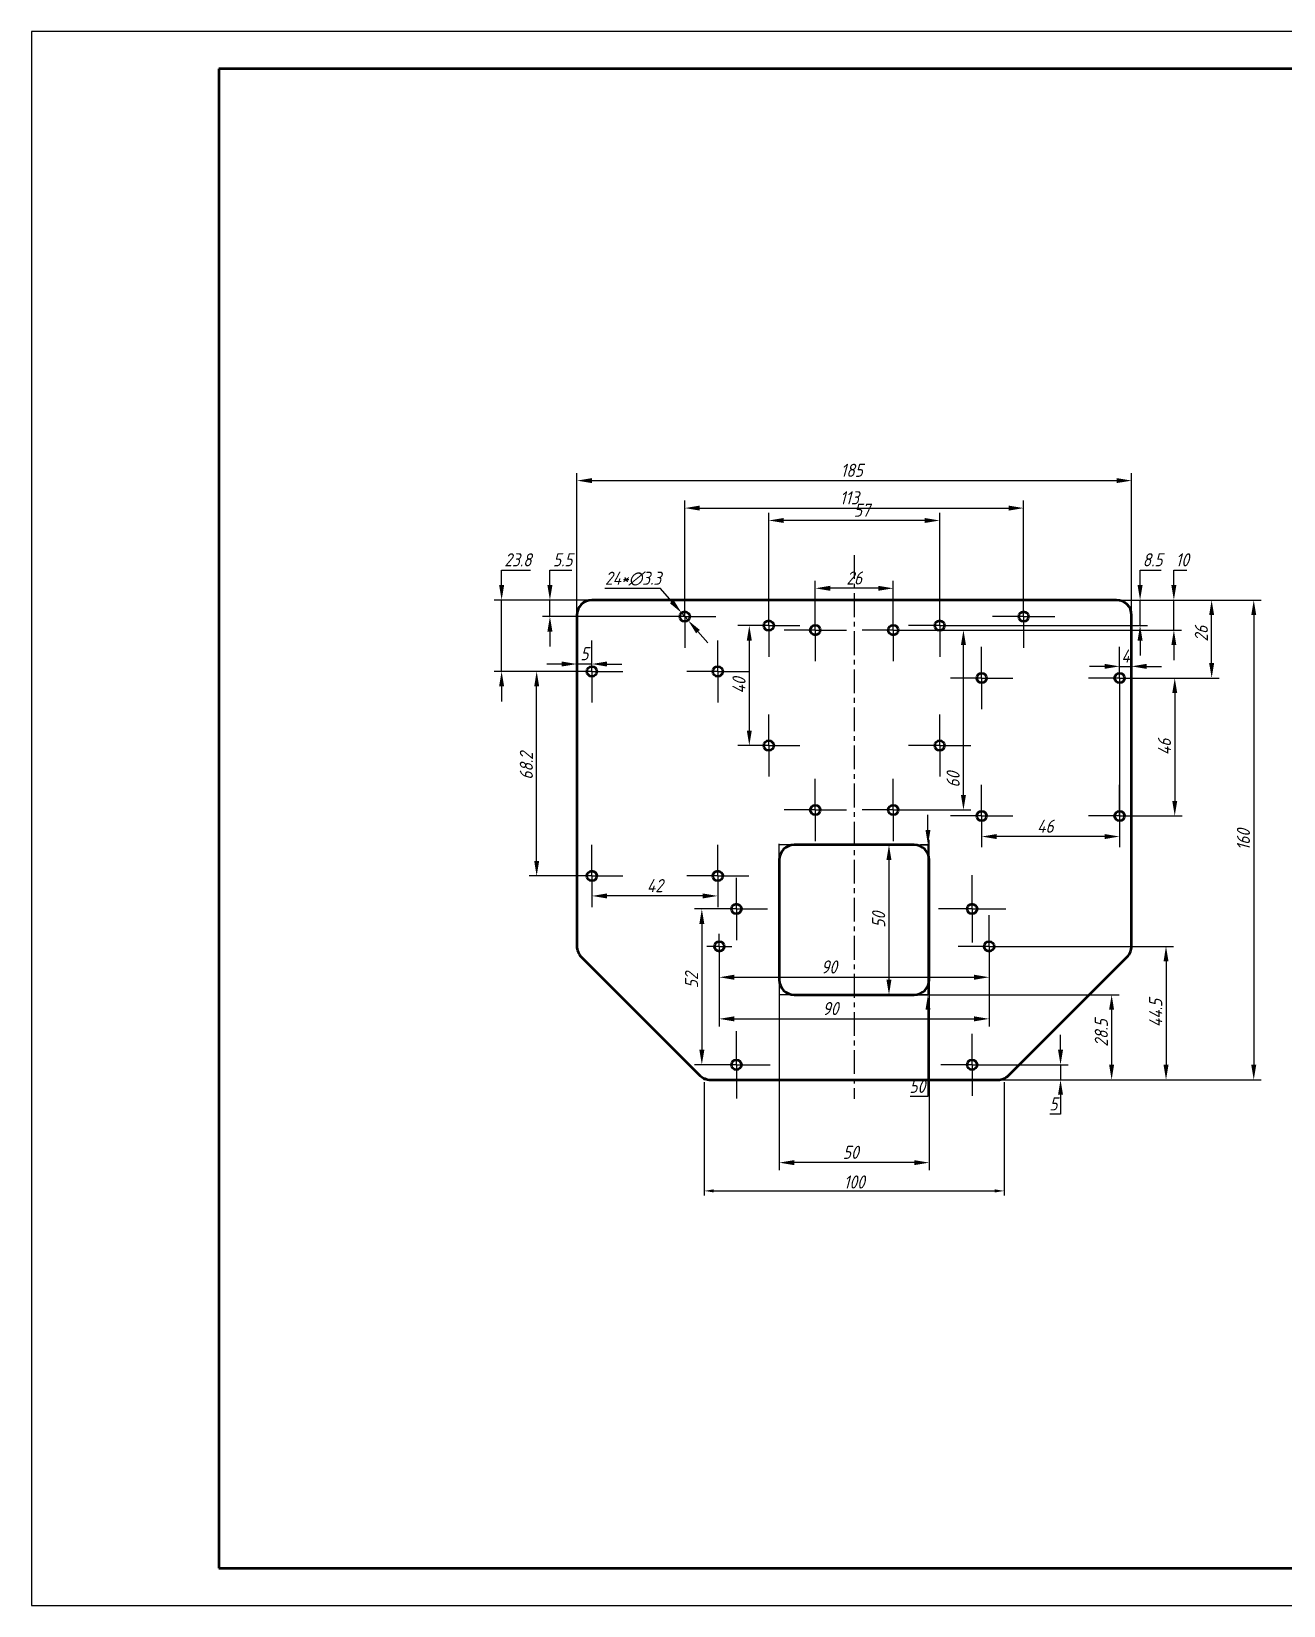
# Model space of a CAD drawing. Header units: millimetres. Extents: x 1 to 595, y 0 to 420.
# Drawn here: x 0.8 to 334.8, y 0.1 to 420.1 of the extents above; entities that cross this region are included whole.
import ezdxf

# ---------------------------------------------------------------- set-up
doc = ezdxf.new("R2010")
doc.units = ezdxf.units.MM
doc.linetypes.add('CENTER', pattern=[10.16, 6.35, -1.27, 1.27, -1.27])
doc.layers.add('图框', color=7, linetype='Continuous')
doc.layers.add('细实线层', color=7, linetype='Continuous')
for name, color, linetype, lineweight in [('尺寸标注', 7, 'Continuous', 25), ('点画线', 1, 'CENTER', 25), ('粗实线', 7, 'Continuous', 50), ('粗实线层', 7, 'Continuous', 50), ('细实线', 3, 'Continuous', 25)]:
    doc.layers.add(name, color=color, linetype=linetype, lineweight=lineweight)
doc.styles.get("Standard").update_dxf_attribs({"font": 'arial.ttf'})
doc.styles.add('国标汉字3.5', font='gbeitc.shx', dxfattribs={"height": 3.5, "bigfont": 'gbcbig.shx'})
doc.dimstyles.new('ISO-25', dxfattribs={"dimtxt": 2.5, "dimasz": 2.5, "dimexe": 1.25, "dimexo": 0.625, "dimtad": 1, "dimlfac": 0.25, "dimtxsty": 'Standard', "dimcen": 2.5, "dimadec": 0, "dimazin": 0, "dimtfac": 1, "dimtmove": 0, "dimatfit": 3, "dimfxl": 1, "dimarcsym": 0})
doc.dimstyles.new('国标尺寸', dxfattribs={"dimscale": 0, "dimtxt": 3.5, "dimasz": 4, "dimexe": 2, "dimexo": 0, "dimgap": 1, "dimtad": 1, "dimtoh": 1, "dimlfac": 1.25, "dimdsep": 46, "dimtxsty": '国标汉字3.5', "dimcen": 3.5, "dimaunit": 1, "dimadec": 0, "dimazin": 1, "dimtfac": 1, "dimtmove": 0, "dimatfit": 1, "dimfxl": 1, "dimarcsym": 2})

# ---------------------------------------------------------------- blocks, each defined once
blk = doc.blocks.new('*D163')
at = {"layer": 'Defpoints', "color": 0, "transparency": 16777216}
for p in [(139.11, 268.42), (150.3, 268.42), (175.1, 264.02)]:
    blk.add_point(p, dxfattribs=at)
at = {"layer": '尺寸标注', "color": 0, "lineweight": -2, "transparency": 16777216}
for p, q in [((139.11, 272.42), (139.11, 276.42)), ((139.11, 276.42), (144.92, 276.42)), ((150.3, 268.42), (137.11, 268.42)), ((139.11, 264.02), (139.11, 268.42)), ((175.1, 264.02), (137.11, 264.02)), ((139.11, 260.02), (139.11, 256.02))]:
    blk.add_line(p, q, dxfattribs=at)
at = {"layer": '尺寸标注', "color": 0, "transparency": 16777216}
for points in [[(138.44, 272.42), (139.77, 272.42), (139.11, 268.42)], [(138.44, 260.02), (139.77, 260.02), (139.11, 264.02)]]:
    blk.add_solid(points, dxfattribs=at)
at = {"layer": '尺寸标注', "color": 0, "lineweight": 25, "transparency": 16777216, "insert": (142.51, 280.92), "char_height": 3.5, "attachment_point": 2, "style": '国标汉字3.5'}
blk.add_mtext('5.5', dxfattribs=at)
blk = doc.blocks.new('*D164')
at = {"layer": 'Defpoints', "color": 0, "transparency": 16777216}
for p in [(126.22, 268.42), (150.3, 268.42), (150.3, 249.38)]:
    blk.add_point(p, dxfattribs=at)
at = {"layer": '尺寸标注', "color": 0, "lineweight": -2, "transparency": 16777216}
for p, q in [((126.22, 272.42), (126.22, 276.42)), ((126.22, 276.42), (133.93, 276.42)), ((150.3, 268.42), (124.22, 268.42)), ((126.22, 249.38), (126.22, 268.42)), ((150.3, 249.38), (124.22, 249.38)), ((126.22, 245.38), (126.22, 241.38))]:
    blk.add_line(p, q, dxfattribs=at)
at = {"layer": '尺寸标注', "color": 0, "transparency": 16777216}
for points in [[(125.55, 272.42), (126.89, 272.42), (126.22, 268.42)], [(125.55, 245.38), (126.89, 245.38), (126.22, 249.38)]]:
    blk.add_solid(points, dxfattribs=at)
at = {"layer": '尺寸标注', "color": 0, "lineweight": 25, "transparency": 16777216, "insert": (130.57, 280.92), "char_height": 3.5, "attachment_point": 2, "style": '国标汉字3.5'}
blk.add_mtext('23.8', dxfattribs=at)
blk = doc.blocks.new('*D165')
at = {"layer": 'Defpoints', "color": 0, "transparency": 16777216}
for p in [(135.57, 249.38), (150.3, 249.38), (150.3, 194.82)]:
    blk.add_point(p, dxfattribs=at)
at = {"layer": '尺寸标注', "color": 0, "lineweight": -2, "transparency": 16777216}
for p, q in [((150.3, 249.38), (133.57, 249.38)), ((135.57, 198.82), (135.57, 245.38)), ((150.3, 194.82), (133.57, 194.82))]:
    blk.add_line(p, q, dxfattribs=at)
at = {"layer": '尺寸标注', "color": 0, "transparency": 16777216}
for points in [[(134.91, 245.38), (136.24, 245.38), (135.57, 249.38)], [(134.91, 198.82), (136.24, 198.82), (135.57, 194.82)]]:
    blk.add_solid(points, dxfattribs=at)
at = {"layer": '尺寸标注', "color": 0, "lineweight": 25, "transparency": 16777216, "insert": (131.07, 224.15), "char_height": 3.5, "attachment_point": 2, "rotation": 90, "style": '国标汉字3.5'}
blk.add_mtext('68.2', dxfattribs=at)
blk = doc.blocks.new('*D166')
at = {"layer": 'Defpoints', "color": 0, "transparency": 16777216}
for p in [(150.3, 194.82), (183.9, 194.82), (150.3, 189.48)]:
    blk.add_point(p, dxfattribs=at)
at = {"layer": '尺寸标注', "color": 0, "lineweight": -2, "transparency": 16777216}
for p, q in [((150.3, 194.82), (150.3, 187.48)), ((183.9, 194.82), (183.9, 187.48)), ((179.9, 189.48), (154.3, 189.48))]:
    blk.add_line(p, q, dxfattribs=at)
at = {"layer": '尺寸标注', "color": 0, "transparency": 16777216}
for points in [[(154.3, 190.14), (154.3, 188.81), (150.3, 189.48)], [(179.9, 190.14), (179.9, 188.81), (183.9, 189.48)]]:
    blk.add_solid(points, dxfattribs=at)
at = {"layer": '尺寸标注', "color": 0, "lineweight": 25, "transparency": 16777216, "insert": (167.1, 193.98), "char_height": 3.5, "attachment_point": 2, "style": '国标汉字3.5'}
blk.add_mtext('42', dxfattribs=at)
blk = doc.blocks.new('*D167')
at = {"layer": 'Defpoints', "color": 0, "transparency": 16777216}
for p in [(290.3, 268.42), (296.57, 268.42), (243.1, 261.62)]:
    blk.add_point(p, dxfattribs=at)
at = {"layer": '尺寸标注', "color": 0, "lineweight": -2, "transparency": 16777216}
for p, q in [((296.57, 272.42), (296.57, 276.42)), ((296.57, 276.42), (302.24, 276.42)), ((290.3, 268.42), (298.57, 268.42)), ((296.57, 261.62), (296.57, 268.42)), ((243.1, 261.62), (298.57, 261.62)), ((296.57, 257.62), (296.57, 253.62))]:
    blk.add_line(p, q, dxfattribs=at)
at = {"layer": '尺寸标注', "color": 0, "transparency": 16777216}
for points in [[(295.9, 272.42), (297.24, 272.42), (296.57, 268.42)], [(295.9, 257.62), (297.24, 257.62), (296.57, 261.62)]]:
    blk.add_solid(points, dxfattribs=at)
at = {"layer": '尺寸标注', "color": 0, "lineweight": 25, "transparency": 16777216, "insert": (299.9, 280.92), "char_height": 3.5, "attachment_point": 2, "style": '国标汉字3.5'}
blk.add_mtext('8.5', dxfattribs=at)
blk = doc.blocks.new('*D168')
at = {"layer": 'Defpoints', "color": 0, "transparency": 16777216}
for p in [(265.5, 292.97), (175.1, 264.02), (265.5, 264.02)]:
    blk.add_point(p, dxfattribs=at)
at = {"layer": '尺寸标注', "color": 0, "lineweight": -2, "transparency": 16777216}
for p, q in [((175.1, 264.02), (175.1, 294.97)), ((265.5, 264.02), (265.5, 294.97)), ((179.1, 292.97), (261.5, 292.97))]:
    blk.add_line(p, q, dxfattribs=at)
at = {"layer": '尺寸标注', "color": 0, "transparency": 16777216}
for points in [[(179.1, 293.64), (179.1, 292.3), (175.1, 292.97)], [(261.5, 293.64), (261.5, 292.3), (265.5, 292.97)]]:
    blk.add_solid(points, dxfattribs=at)
at = {"layer": '尺寸标注', "color": 0, "lineweight": 25, "transparency": 16777216, "insert": (219, 297.47), "char_height": 3.5, "attachment_point": 2, "style": '国标汉字3.5'}
blk.add_mtext('113', dxfattribs=at)
blk = doc.blocks.new('*D169')
at = {"layer": 'Defpoints', "color": 0, "transparency": 16777216}
for p in [(197.5, 289.66), (197.5, 261.62), (243.1, 261.62)]:
    blk.add_point(p, dxfattribs=at)
at = {"layer": '尺寸标注', "color": 0, "lineweight": -2, "transparency": 16777216}
for p, q in [((197.5, 261.62), (197.5, 291.66)), ((243.1, 261.62), (243.1, 291.66)), ((239.1, 289.66), (201.5, 289.66))]:
    blk.add_line(p, q, dxfattribs=at)
at = {"layer": '尺寸标注', "color": 0, "transparency": 16777216}
for points in [[(201.5, 290.33), (201.5, 289), (197.5, 289.66)], [(239.1, 290.33), (239.1, 289), (243.1, 289.66)]]:
    blk.add_solid(points, dxfattribs=at)
at = {"layer": '尺寸标注', "color": 0, "lineweight": 25, "transparency": 16777216, "insert": (222.32, 294.16), "char_height": 3.5, "attachment_point": 2, "style": '国标汉字3.5'}
blk.add_mtext('57', dxfattribs=at)
blk = doc.blocks.new('*D170')
at = {"layer": 'Defpoints', "color": 0, "transparency": 16777216}
for p in [(209.9, 271.57), (209.9, 260.42), (230.7, 260.42)]:
    blk.add_point(p, dxfattribs=at)
at = {"layer": '尺寸标注', "color": 0, "lineweight": -2, "transparency": 16777216}
for p, q in [((209.9, 260.42), (209.9, 273.57)), ((230.7, 260.42), (230.7, 273.57)), ((226.7, 271.57), (213.9, 271.57))]:
    blk.add_line(p, q, dxfattribs=at)
at = {"layer": '尺寸标注', "color": 0, "transparency": 16777216}
for points in [[(213.9, 272.23), (213.9, 270.9), (209.9, 271.57)], [(226.7, 272.23), (226.7, 270.9), (230.7, 271.57)]]:
    blk.add_solid(points, dxfattribs=at)
at = {"layer": '尺寸标注', "color": 0, "lineweight": 25, "transparency": 16777216, "insert": (220.3, 276.07), "char_height": 3.5, "attachment_point": 2, "style": '国标汉字3.5'}
blk.add_mtext('26', dxfattribs=at)
blk = doc.blocks.new('*D171')
at = {"layer": 'Defpoints', "color": 0, "transparency": 16777216}
for p in [(290.3, 268.42), (305.59, 268.42), (230.7, 260.42)]:
    blk.add_point(p, dxfattribs=at)
at = {"layer": '尺寸标注', "color": 0, "lineweight": -2, "transparency": 16777216}
for p, q in [((305.59, 272.42), (305.59, 276.42)), ((305.59, 276.42), (309.07, 276.42)), ((290.3, 268.42), (307.59, 268.42)), ((305.59, 260.42), (305.59, 268.42)), ((230.7, 260.42), (307.59, 260.42)), ((305.59, 256.42), (305.59, 252.42))]:
    blk.add_line(p, q, dxfattribs=at)
at = {"layer": '尺寸标注', "color": 0, "transparency": 16777216}
for points in [[(304.92, 272.42), (306.25, 272.42), (305.59, 268.42)], [(304.92, 256.42), (306.25, 256.42), (305.59, 260.42)]]:
    blk.add_solid(points, dxfattribs=at)
at = {"layer": '尺寸标注', "color": 0, "lineweight": 25, "transparency": 16777216, "insert": (307.83, 280.92), "char_height": 3.5, "attachment_point": 2, "style": '国标汉字3.5'}
blk.add_mtext('10', dxfattribs=at)
blk = doc.blocks.new('*D172')
at = {"layer": 'Defpoints', "color": 0, "transparency": 16777216}
for p in [(197.5, 261.62), (192.31, 229.62), (197.5, 229.62)]:
    blk.add_point(p, dxfattribs=at)
at = {"layer": '尺寸标注', "color": 0, "lineweight": -2, "transparency": 16777216}
for p, q in [((197.5, 261.62), (190.31, 261.62)), ((192.31, 257.62), (192.31, 233.62)), ((197.5, 229.62), (190.31, 229.62))]:
    blk.add_line(p, q, dxfattribs=at)
at = {"layer": '尺寸标注', "color": 0, "transparency": 16777216}
for points in [[(191.64, 257.62), (192.98, 257.62), (192.31, 261.62)], [(191.64, 233.62), (192.98, 233.62), (192.31, 229.62)]]:
    blk.add_solid(points, dxfattribs=at)
at = {"layer": '尺寸标注', "color": 0, "lineweight": 25, "transparency": 16777216, "insert": (187.81, 245.62), "char_height": 3.5, "attachment_point": 2, "rotation": 90, "style": '国标汉字3.5'}
blk.add_mtext('40', dxfattribs=at)
blk = doc.blocks.new('*D173')
at = {"layer": 'Defpoints', "color": 0, "transparency": 16777216}
for p in [(230.7, 260.42), (249.44, 260.42), (230.7, 212.42)]:
    blk.add_point(p, dxfattribs=at)
at = {"layer": '尺寸标注', "color": 0, "lineweight": -2, "transparency": 16777216}
for p, q in [((230.7, 260.42), (251.44, 260.42)), ((249.44, 216.42), (249.44, 256.42)), ((230.7, 212.42), (251.44, 212.42))]:
    blk.add_line(p, q, dxfattribs=at)
at = {"layer": '尺寸标注', "color": 0, "transparency": 16777216}
for points in [[(248.78, 256.42), (250.11, 256.42), (249.44, 260.42)], [(248.78, 216.42), (250.11, 216.42), (249.44, 212.42)]]:
    blk.add_solid(points, dxfattribs=at)
at = {"layer": '尺寸标注', "color": 0, "lineweight": 25, "transparency": 16777216, "insert": (244.94, 220.49), "char_height": 3.5, "attachment_point": 2, "rotation": 90, "style": '国标汉字3.5'}
blk.add_mtext('60', dxfattribs=at)
blk = doc.blocks.new('*D174')
at = {"layer": 'Defpoints', "color": 0, "transparency": 16777216}
for p in [(290.3, 268.42), (315.67, 268.42), (291.1, 247.62)]:
    blk.add_point(p, dxfattribs=at)
at = {"layer": '尺寸标注', "color": 0, "lineweight": -2, "transparency": 16777216}
for p, q in [((290.3, 268.42), (317.67, 268.42)), ((315.67, 251.62), (315.67, 264.42)), ((291.1, 247.62), (317.67, 247.62))]:
    blk.add_line(p, q, dxfattribs=at)
at = {"layer": '尺寸标注', "color": 0, "transparency": 16777216}
for points in [[(315, 264.42), (316.33, 264.42), (315.67, 268.42)], [(315, 251.62), (316.33, 251.62), (315.67, 247.62)]]:
    blk.add_solid(points, dxfattribs=at)
at = {"layer": '尺寸标注', "color": 0, "lineweight": 25, "transparency": 16777216, "insert": (311.17, 259.44), "char_height": 3.5, "attachment_point": 2, "rotation": 90, "style": '国标汉字3.5'}
blk.add_mtext('26', dxfattribs=at)
blk = doc.blocks.new('*D175')
at = {"layer": 'Defpoints', "color": 0, "transparency": 16777216}
for p in [(254.3, 210.82), (291.1, 210.82), (254.3, 205.33)]:
    blk.add_point(p, dxfattribs=at)
at = {"layer": '尺寸标注', "color": 0, "lineweight": -2, "transparency": 16777216}
for p, q in [((254.3, 210.82), (254.3, 203.33)), ((291.1, 210.82), (291.1, 203.33)), ((287.1, 205.33), (258.3, 205.33))]:
    blk.add_line(p, q, dxfattribs=at)
at = {"layer": '尺寸标注', "color": 0, "transparency": 16777216}
for points in [[(258.3, 205.99), (258.3, 204.66), (254.3, 205.33)], [(287.1, 205.99), (287.1, 204.66), (291.1, 205.33)]]:
    blk.add_solid(points, dxfattribs=at)
at = {"layer": '尺寸标注', "color": 0, "lineweight": 25, "transparency": 16777216, "insert": (271.29, 209.83), "char_height": 3.5, "attachment_point": 2, "style": '国标汉字3.5'}
blk.add_mtext('46', dxfattribs=at)
blk = doc.blocks.new('*D176')
at = {"layer": 'Defpoints', "color": 0, "transparency": 16777216}
for p in [(291.1, 247.62), (291.1, 210.82), (305.82, 210.82)]:
    blk.add_point(p, dxfattribs=at)
at = {"layer": '尺寸标注', "color": 0, "lineweight": -2, "transparency": 16777216}
for p, q in [((291.1, 247.62), (307.82, 247.62)), ((305.82, 243.62), (305.82, 214.82)), ((291.1, 210.82), (307.82, 210.82))]:
    blk.add_line(p, q, dxfattribs=at)
at = {"layer": '尺寸标注', "color": 0, "transparency": 16777216}
for points in [[(305.16, 243.62), (306.49, 243.62), (305.82, 247.62)], [(305.16, 214.82), (306.49, 214.82), (305.82, 210.82)]]:
    blk.add_solid(points, dxfattribs=at)
at = {"layer": '尺寸标注', "color": 0, "lineweight": 25, "transparency": 16777216, "insert": (301.32, 229.22), "char_height": 3.5, "attachment_point": 2, "rotation": 90, "style": '国标汉字3.5'}
blk.add_mtext('46', dxfattribs=at)
blk = doc.blocks.new('*D177')
at = {"layer": 'Defpoints', "color": 0, "transparency": 16777216}
for p in [(200.3, 163.1), (240.3, 163.1), (200.3, 118.32)]:
    blk.add_point(p, dxfattribs=at)
at = {"layer": '尺寸标注', "color": 0, "lineweight": -2, "transparency": 16777216}
for p, q in [((200.3, 163.1), (200.3, 116.32)), ((240.3, 163.1), (240.3, 116.32)), ((236.3, 118.32), (204.3, 118.32))]:
    blk.add_line(p, q, dxfattribs=at)
at = {"layer": '尺寸标注', "color": 0, "transparency": 16777216}
for points in [[(204.3, 118.99), (204.3, 117.65), (200.3, 118.32)], [(236.3, 118.99), (236.3, 117.65), (240.3, 118.32)]]:
    blk.add_solid(points, dxfattribs=at)
at = {"layer": '尺寸标注', "color": 0, "lineweight": 25, "transparency": 16777216, "insert": (219.37, 122.82), "char_height": 3.5, "attachment_point": 2, "style": '国标汉字3.5'}
blk.add_mtext('50', dxfattribs=at)
blk = doc.blocks.new('*D178')
at = {"layer": 'Defpoints', "color": 0, "transparency": 16777216}
for p in [(240.3, 203.1), (239.98, 163.1), (240.3, 163.1)]:
    blk.add_point(p, dxfattribs=at)
at = {"layer": '尺寸标注', "color": 0, "lineweight": -2, "transparency": 16777216}
for p, q in [((239.98, 207.1), (239.98, 211.1)), ((240.3, 203.1), (237.98, 203.1)), ((239.98, 203.1), (239.98, 163.1)), ((240.3, 163.1), (237.98, 163.1)), ((239.98, 159.1), (239.98, 135.93)), ((239.98, 135.93), (235.26, 135.93))]:
    blk.add_line(p, q, dxfattribs=at)
at = {"layer": '尺寸标注', "color": 0, "transparency": 16777216}
for points in [[(239.31, 207.1), (240.65, 207.1), (239.98, 203.1)], [(239.31, 159.1), (240.65, 159.1), (239.98, 163.1)]]:
    blk.add_solid(points, dxfattribs=at)
at = {"layer": '尺寸标注', "color": 0, "lineweight": 25, "transparency": 16777216, "insert": (237.12, 140.43), "char_height": 3.5, "attachment_point": 2, "style": '国标汉字3.5'}
blk.add_mtext('50', dxfattribs=at)
blk = doc.blocks.new('*D179')
at = {"layer": 'Defpoints', "color": 0, "transparency": 16777216}
for p in [(188.86, 186.02), (179.64, 144.42), (188.86, 144.42)]:
    blk.add_point(p, dxfattribs=at)
at = {"layer": '尺寸标注', "color": 0, "lineweight": -2, "transparency": 16777216}
for p, q in [((188.86, 186.02), (177.64, 186.02)), ((179.64, 182.02), (179.64, 148.42)), ((188.86, 144.42), (177.64, 144.42))]:
    blk.add_line(p, q, dxfattribs=at)
at = {"layer": '尺寸标注', "color": 0, "transparency": 16777216}
for points in [[(178.98, 182.02), (180.31, 182.02), (179.64, 186.02)], [(178.98, 148.42), (180.31, 148.42), (179.64, 144.42)]]:
    blk.add_solid(points, dxfattribs=at)
at = {"layer": '尺寸标注', "color": 0, "lineweight": 25, "transparency": 16777216, "insert": (175.14, 166.95), "char_height": 3.5, "attachment_point": 2, "rotation": 90, "style": '国标汉字3.5'}
blk.add_mtext('52', dxfattribs=at)
blk = doc.blocks.new('*D180')
at = {"layer": 'Defpoints', "color": 0, "transparency": 16777216}
for p in [(251.74, 144.42), (258.65, 140.42), (275.35, 140.42)]:
    blk.add_point(p, dxfattribs=at)
at = {"layer": '尺寸标注', "color": 0, "lineweight": -2, "transparency": 16777216}
for p, q in [((275.35, 148.42), (275.35, 152.42)), ((251.74, 144.42), (277.35, 144.42)), ((275.35, 144.42), (275.35, 140.42)), ((258.65, 140.42), (277.35, 140.42)), ((275.35, 136.42), (275.35, 131.23)), ((275.35, 131.23), (272.52, 131.23))]:
    blk.add_line(p, q, dxfattribs=at)
at = {"layer": '尺寸标注', "color": 0, "transparency": 16777216}
for points in [[(274.68, 148.42), (276.01, 148.42), (275.35, 144.42)], [(274.68, 136.42), (276.01, 136.42), (275.35, 140.42)]]:
    blk.add_solid(points, dxfattribs=at)
at = {"layer": '尺寸标注', "color": 0, "lineweight": 25, "transparency": 16777216, "insert": (273.44, 135.73), "char_height": 3.5, "attachment_point": 2, "style": '国标汉字3.5'}
blk.add_mtext('5', dxfattribs=at)
blk = doc.blocks.new('*D181')
at = {"layer": 'Defpoints', "color": 0, "transparency": 16777216}
for p in [(184.3, 176.02), (256.3, 176.02), (256.3, 167.78)]:
    blk.add_point(p, dxfattribs=at)
at = {"layer": '尺寸标注', "color": 0, "lineweight": -2, "transparency": 16777216}
for p, q in [((184.3, 176.02), (184.3, 165.78)), ((256.3, 176.02), (256.3, 165.78)), ((188.3, 167.78), (252.3, 167.78))]:
    blk.add_line(p, q, dxfattribs=at)
at = {"layer": '尺寸标注', "color": 0, "transparency": 16777216}
for points in [[(188.3, 168.45), (188.3, 167.11), (184.3, 167.78)], [(252.3, 168.45), (252.3, 167.11), (256.3, 167.78)]]:
    blk.add_solid(points, dxfattribs=at)
at = {"layer": '尺寸标注', "color": 0, "lineweight": 25, "transparency": 16777216, "insert": (213.58, 172.28), "char_height": 3.5, "attachment_point": 2, "style": '国标汉字3.5'}
blk.add_mtext('90', dxfattribs=at)
blk = doc.blocks.new('*D182')
at = {"layer": 'Defpoints', "color": 0, "transparency": 16777216}
for p in [(256.3, 176.02), (220.3, 140.42), (303.49, 140.42)]:
    blk.add_point(p, dxfattribs=at)
at = {"layer": '尺寸标注', "color": 0, "lineweight": -2, "transparency": 16777216}
for p, q in [((256.3, 176.02), (305.49, 176.02)), ((303.49, 172.02), (303.49, 144.42)), ((220.3, 140.42), (305.49, 140.42))]:
    blk.add_line(p, q, dxfattribs=at)
at = {"layer": '尺寸标注', "color": 0, "transparency": 16777216}
for points in [[(302.83, 172.02), (304.16, 172.02), (303.49, 176.02)], [(302.83, 144.42), (304.16, 144.42), (303.49, 140.42)]]:
    blk.add_solid(points, dxfattribs=at)
at = {"layer": '尺寸标注', "color": 0, "lineweight": 25, "transparency": 16777216, "insert": (298.99, 158.22), "char_height": 3.5, "attachment_point": 2, "rotation": 90, "style": '国标汉字3.5'}
blk.add_mtext('44.5', dxfattribs=at)
blk = doc.blocks.new('*D183')
at = {"layer": 'Defpoints', "color": 0, "transparency": 16777216}
for p in [(290.3, 268.42), (258.65, 140.42), (326.9, 140.42)]:
    blk.add_point(p, dxfattribs=at)
at = {"layer": '尺寸标注', "color": 0, "lineweight": -2, "transparency": 16777216}
for p, q in [((290.3, 268.42), (328.9, 268.42)), ((326.9, 264.42), (326.9, 144.42)), ((258.65, 140.42), (328.9, 140.42))]:
    blk.add_line(p, q, dxfattribs=at)
at = {"layer": '尺寸标注', "color": 0, "transparency": 16777216}
for points in [[(326.24, 264.42), (327.57, 264.42), (326.9, 268.42)], [(326.24, 144.42), (327.57, 144.42), (326.9, 140.42)]]:
    blk.add_solid(points, dxfattribs=at)
at = {"layer": '尺寸标注', "color": 0, "lineweight": 25, "transparency": 16777216, "insert": (322.4, 204.46), "char_height": 3.5, "attachment_point": 2, "rotation": 90, "style": '国标汉字3.5'}
blk.add_mtext('160', dxfattribs=at)
blk = doc.blocks.new('*D184')
at = {"layer": 'Defpoints', "color": 0, "transparency": 16777216}
for p in [(294.3, 300.3), (146.3, 264.42), (294.3, 264.42)]:
    blk.add_point(p, dxfattribs=at)
at = {"layer": '尺寸标注', "color": 0, "lineweight": -2, "transparency": 16777216}
for p, q in [((146.3, 264.42), (146.3, 302.3)), ((150.3, 300.3), (290.3, 300.3)), ((294.3, 264.42), (294.3, 302.3))]:
    blk.add_line(p, q, dxfattribs=at)
at = {"layer": '尺寸标注', "color": 0, "transparency": 16777216}
for points in [[(150.3, 300.97), (150.3, 299.64), (146.3, 300.3)], [(290.3, 300.97), (290.3, 299.64), (294.3, 300.3)]]:
    blk.add_solid(points, dxfattribs=at)
at = {"layer": '尺寸标注', "color": 0, "lineweight": 25, "transparency": 16777216, "insert": (219.64, 304.8), "char_height": 3.5, "attachment_point": 2, "style": '国标汉字3.5'}
blk.add_mtext('185', dxfattribs=at)
blk = doc.blocks.new('*D185')
at = {"layer": 'Defpoints', "color": 0, "transparency": 16777216}
for p in [(236.3, 163.1), (258.65, 140.42), (288.98, 140.42)]:
    blk.add_point(p, dxfattribs=at)
at = {"layer": '尺寸标注', "color": 0, "lineweight": -2, "transparency": 16777216}
for p, q in [((236.3, 163.1), (290.98, 163.1)), ((288.98, 159.1), (288.98, 144.42)), ((258.65, 140.42), (290.98, 140.42))]:
    blk.add_line(p, q, dxfattribs=at)
at = {"layer": '尺寸标注', "color": 0, "transparency": 16777216}
for points in [[(288.31, 159.1), (289.64, 159.1), (288.98, 163.1)], [(288.31, 144.42), (289.64, 144.42), (288.98, 140.42)]]:
    blk.add_solid(points, dxfattribs=at)
at = {"layer": '尺寸标注', "color": 0, "lineweight": 25, "transparency": 16777216, "insert": (284.48, 152.91), "char_height": 3.5, "width": 8.6042, "attachment_point": 2, "rotation": 90, "style": '国标汉字3.5'}
blk.add_mtext('28.5', dxfattribs=at)
blk = doc.blocks.new('*D186')
at = {"layer": 'Defpoints', "color": 0, "transparency": 16777216}
for p in [(174.24, 265.01), (175.97, 263.02)]:
    blk.add_point(p, dxfattribs=at)
at = {"layer": '尺寸标注', "color": 0, "lineweight": -2, "transparency": 16777216}
for p, q in [((168.57, 271.5), (153.79, 271.5)), ((171.6, 268.03), (168.57, 271.5)), ((175.97, 263.02), (174.24, 265.01)), ((178.6, 260.01), (181.23, 257))]:
    blk.add_line(p, q, dxfattribs=at)
at = {"layer": '尺寸标注', "color": 0, "transparency": 16777216}
for points in [[(172.11, 268.46), (171.1, 267.59), (174.24, 265.01)], [(179.1, 260.45), (178.1, 259.57), (175.97, 263.02)]]:
    blk.add_solid(points, dxfattribs=at)
at = {"layer": '尺寸标注', "color": 0, "lineweight": 25, "transparency": 16777216, "insert": (153.79, 276), "char_height": 3.5, "attachment_point": 1, "style": '国标汉字3.5'}
blk.add_mtext('24*∅3.3', dxfattribs=at)
blk = doc.blocks.new('SW_CENTERMARKSYMBOL_0')
at = {"layer": '图框', "color": 0}
for p, q in [((0, 1.25), (0, 2.075)), ((0, 0), (0, 1.25)), ((-1.25, 0), (-2.075, 0)), ((0, 0), (-1.25, 0)), ((0, 0), (0, -1.25)), ((0, 0), (1.25, 0)), ((1.25, 0), (2.075, 0)), ((0, -1.25), (0, -2.075))]:
    blk.add_line(p, q, dxfattribs=at)
blk = doc.blocks.new('SW_CENTERMARKSYMBOL_1')
at = {"layer": '图框', "color": 0}
for p, q in [((0, 1.25), (0, 2.075)), ((0, 0), (0, 1.25)), ((-1.25, 0), (-2.075, 0)), ((0, 0), (-1.25, 0)), ((0, 0), (0, -1.25)), ((0, 0), (1.25, 0)), ((1.25, 0), (2.075, 0)), ((0, -1.25), (0, -2.075))]:
    blk.add_line(p, q, dxfattribs=at)
blk = doc.blocks.new('SW_CENTERMARKSYMBOL_2')
at = {"layer": '图框', "color": 0}
for p, q in [((0, 1.25), (0, 2.075)), ((0, 0), (0, 1.25)), ((-1.25, 0), (-2.075, 0)), ((0, 0), (-1.25, 0)), ((0, 0), (0, -1.25)), ((0, 0), (1.25, 0)), ((1.25, 0), (2.075, 0)), ((0, -1.25), (0, -2.075))]:
    blk.add_line(p, q, dxfattribs=at)
blk = doc.blocks.new('SW_CENTERMARKSYMBOL_3')
at = {"layer": '图框', "color": 0}
for p, q in [((0, 1.25), (0, 2.075)), ((0, 0), (0, 1.25)), ((-1.25, 0), (-2.075, 0)), ((0, 0), (-1.25, 0)), ((0, 0), (0, -1.25)), ((0, 0), (1.25, 0)), ((1.25, 0), (2.075, 0)), ((0, -1.25), (0, -2.075))]:
    blk.add_line(p, q, dxfattribs=at)
blk = doc.blocks.new('SW_CENTERMARKSYMBOL_4')
at = {"layer": '图框', "color": 0}
for p, q in [((0, 1.25), (0, 2.075)), ((0, 0), (0, 1.25)), ((-1.25, 0), (-2.075, 0)), ((0, 0), (-1.25, 0)), ((0, 0), (0, -1.25)), ((0, 0), (1.25, 0)), ((1.25, 0), (2.075, 0)), ((0, -1.25), (0, -2.075))]:
    blk.add_line(p, q, dxfattribs=at)
blk = doc.blocks.new('SW_CENTERMARKSYMBOL_5')
at = {"layer": '图框', "color": 0}
for p, q in [((0, 1.25), (0, 2.075)), ((0, 0), (0, 1.25)), ((-1.25, 0), (-2.075, 0)), ((0, 0), (-1.25, 0)), ((0, 0), (0, -1.25)), ((0, 0), (1.25, 0)), ((1.25, 0), (2.075, 0)), ((0, -1.25), (0, -2.075))]:
    blk.add_line(p, q, dxfattribs=at)
blk = doc.blocks.new('SW_CENTERMARKSYMBOL_6')
at = {"layer": '图框', "color": 0}
for p, q in [((0, 1.25), (0, 2.075)), ((0, 0), (0, 1.25)), ((-1.25, 0), (-2.075, 0)), ((0, 0), (-1.25, 0)), ((0, 0), (0, -1.25)), ((0, 0), (1.25, 0)), ((1.25, 0), (2.075, 0)), ((0, -1.25), (0, -2.075))]:
    blk.add_line(p, q, dxfattribs=at)
blk = doc.blocks.new('SW_CENTERMARKSYMBOL_7')
at = {"layer": '图框', "color": 0}
for p, q in [((0, 1.25), (0, 2.075)), ((0, 0), (0, 1.25)), ((-1.25, 0), (-2.075, 0)), ((0, 0), (-1.25, 0)), ((0, 0), (0, -1.25)), ((0, 0), (1.25, 0)), ((1.25, 0), (2.075, 0)), ((0, -1.25), (0, -2.075))]:
    blk.add_line(p, q, dxfattribs=at)
blk = doc.blocks.new('SW_CENTERMARKSYMBOL_8')
at = {"layer": '图框', "color": 0}
for p, q in [((0, 1.25), (0, 2.075)), ((0, 0), (0, 1.25)), ((-1.25, 0), (-2.075, 0)), ((0, 0), (-1.25, 0)), ((0, 0), (0, -1.25)), ((0, 0), (1.25, 0)), ((1.25, 0), (2.075, 0)), ((0, -1.25), (0, -2.075))]:
    blk.add_line(p, q, dxfattribs=at)
blk = doc.blocks.new('SW_CENTERMARKSYMBOL_9')
at = {"layer": '图框', "color": 0}
for p, q in [((0, 1.25), (0, 2.075)), ((0, 0), (0, 1.25)), ((-1.25, 0), (-2.075, 0)), ((0, 0), (-1.25, 0)), ((0, 0), (0, -1.25)), ((0, 0), (1.25, 0)), ((1.25, 0), (2.075, 0)), ((0, -1.25), (0, -2.075))]:
    blk.add_line(p, q, dxfattribs=at)
blk = doc.blocks.new('SW_CENTERMARKSYMBOL_10')
at = {"layer": '图框', "color": 0}
for p, q in [((0, 1.25), (0, 2.075)), ((0, 0), (0, 1.25)), ((-1.25, 0), (-2.075, 0)), ((0, 0), (-1.25, 0)), ((0, 0), (0, -1.25)), ((0, 0), (1.25, 0)), ((1.25, 0), (2.075, 0)), ((0, -1.25), (0, -2.075))]:
    blk.add_line(p, q, dxfattribs=at)
blk = doc.blocks.new('SW_CENTERMARKSYMBOL_11')
at = {"layer": '图框', "color": 0}
for p, q in [((0, 1.25), (0, 2.075)), ((0, 0), (0, 1.25)), ((-1.25, 0), (-2.075, 0)), ((0, 0), (-1.25, 0)), ((0, 0), (0, -1.25)), ((0, 0), (1.25, 0)), ((1.25, 0), (2.075, 0)), ((0, -1.25), (0, -2.075))]:
    blk.add_line(p, q, dxfattribs=at)
blk = doc.blocks.new('SW_CENTERMARKSYMBOL_12')
at = {"layer": '图框', "color": 0}
for p, q in [((0, 1.25), (0, 2.075)), ((0, 0), (0, 1.25)), ((-1.25, 0), (-2.075, 0)), ((0, 0), (-1.25, 0)), ((0, 0), (0, -1.25)), ((0, 0), (1.25, 0)), ((1.25, 0), (2.075, 0)), ((0, -1.25), (0, -2.075))]:
    blk.add_line(p, q, dxfattribs=at)
blk = doc.blocks.new('SW_CENTERMARKSYMBOL_13')
at = {"layer": '图框', "color": 0}
for p, q in [((0, 1.25), (0, 2.075)), ((0, 0), (0, 1.25)), ((-1.25, 0), (-2.075, 0)), ((0, 0), (-1.25, 0)), ((0, 0), (0, -1.25)), ((0, 0), (1.25, 0)), ((1.25, 0), (2.075, 0)), ((0, -1.25), (0, -2.075))]:
    blk.add_line(p, q, dxfattribs=at)
blk = doc.blocks.new('SW_CENTERMARKSYMBOL_14')
at = {"layer": '图框', "color": 0}
for p, q in [((0, 1.25), (0, 2.25)), ((0, 0), (0, 1.25)), ((-1.25, 0), (-2.25, 0)), ((0, 0), (-1.25, 0)), ((0, 0), (0, -1.25)), ((0, 0), (1.25, 0)), ((1.25, 0), (2.25, 0)), ((0, -1.25), (0, -2.25))]:
    blk.add_line(p, q, dxfattribs=at)
blk = doc.blocks.new('SW_CENTERMARKSYMBOL_15')
at = {"layer": '图框', "color": 0}
for p, q in [((0, 1.25), (0, 2.25)), ((0, 0), (0, 1.25)), ((-1.25, 0), (-2.25, 0)), ((0, 0), (-1.25, 0)), ((0, 0), (0, -1.25)), ((0, 0), (1.25, 0)), ((1.25, 0), (2.25, 0)), ((0, -1.25), (0, -2.25))]:
    blk.add_line(p, q, dxfattribs=at)
blk = doc.blocks.new('SW_CENTERMARKSYMBOL_16')
at = {"layer": '图框', "color": 0}
for p, q in [((0, 1.25), (0, 2.075)), ((0, 0), (0, 1.25)), ((-1.25, 0), (-2.075, 0)), ((0, 0), (-1.25, 0)), ((0, 0), (0, -1.25)), ((0, 0), (1.25, 0)), ((1.25, 0), (2.075, 0)), ((0, -1.25), (0, -2.075))]:
    blk.add_line(p, q, dxfattribs=at)
blk = doc.blocks.new('SW_CENTERMARKSYMBOL_17')
at = {"layer": '图框', "color": 0}
for p, q in [((-0.5, 0), (-0.83, 0)), ((0, 0), (-0.5, 0)), ((0, 0.5), (0, 0.83)), ((0, 0), (0, 0.5)), ((0, 0), (0, -0.5)), ((0, 0), (0.5, 0)), ((0.5, 0), (0.83, 0)), ((0, -0.5), (0, -0.83))]:
    blk.add_line(p, q, dxfattribs=at)
blk = doc.blocks.new('SW_CENTERMARKSYMBOL_18')
at = {"layer": '图框', "color": 0}
for p, q in [((0, 1.25), (0, 2.075)), ((0, 0), (0, 1.25)), ((-1.25, 0), (-2.075, 0)), ((0, 0), (-1.25, 0)), ((0, 0), (0, -1.25)), ((0, 0), (1.25, 0)), ((1.25, 0), (2.075, 0)), ((0, -1.25), (0, -2.075))]:
    blk.add_line(p, q, dxfattribs=at)
blk = doc.blocks.new('SW_CENTERMARKSYMBOL_19')
at = {"layer": '图框', "color": 0}
for p, q in [((0, 1.25), (0, 2.075)), ((0, 0), (0, 1.25)), ((-1.25, 0), (-2.075, 0)), ((0, 0), (-1.25, 0)), ((0, 0), (0, -1.25)), ((0, 0), (1.25, 0)), ((1.25, 0), (2.075, 0)), ((0, -1.25), (0, -2.075))]:
    blk.add_line(p, q, dxfattribs=at)
blk = doc.blocks.new('SW_CENTERMARKSYMBOL_20')
at = {"layer": '图框', "color": 0}
for p, q in [((0, 1.25), (0, 2.075)), ((0, 0), (0, 1.25)), ((-1.25, 0), (-2.075, 0)), ((0, 0), (-1.25, 0)), ((0, 0), (0, -1.25)), ((0, 0), (1.25, 0)), ((1.25, 0), (2.075, 0)), ((0, -1.25), (0, -2.075))]:
    blk.add_line(p, q, dxfattribs=at)
blk = doc.blocks.new('SW_CENTERMARKSYMBOL_21')
at = {"layer": '图框', "color": 0}
for p, q in [((0, 1.25), (0, 2.075)), ((0, 0), (0, 1.25)), ((-1.25, 0), (-2.075, 0)), ((0, 0), (-1.25, 0)), ((0, 0), (0, -1.25)), ((0, 0), (1.25, 0)), ((1.25, 0), (2.075, 0)), ((0, -1.25), (0, -2.075))]:
    blk.add_line(p, q, dxfattribs=at)
blk = doc.blocks.new('SW_CENTERMARKSYMBOL_22')
at = {"layer": '图框', "color": 0}
for p, q in [((0, 1.25), (0, 2.075)), ((0, 0), (0, 1.25)), ((-1.25, 0), (-2.075, 0)), ((0, 0), (-1.25, 0)), ((0, 0), (0, -1.25)), ((0, 0), (1.25, 0)), ((1.25, 0), (2.075, 0)), ((0, -1.25), (0, -2.075))]:
    blk.add_line(p, q, dxfattribs=at)
blk = doc.blocks.new('SW_CENTERMARKSYMBOL_23')
at = {"layer": '图框', "color": 0}
for p, q in [((0, 1.25), (0, 2.075)), ((0, 0), (0, 1.25)), ((-1.25, 0), (-2.075, 0)), ((0, 0), (-1.25, 0)), ((0, 0), (0, -1.25)), ((0, 0), (1.25, 0)), ((1.25, 0), (2.075, 0)), ((0, -1.25), (0, -2.075))]:
    blk.add_line(p, q, dxfattribs=at)
blk = doc.blocks.new('*D188')
at = {"layer": 'Defpoints', "color": 0, "transparency": 16777216}
for p in [(180.3, 140.42), (260.3, 140.42), (260.3, 110.77)]:
    blk.add_point(p, dxfattribs=at)
at = {"layer": '尺寸标注', "color": 0, "lineweight": -2, "transparency": 16777216}
for p, q in [((180.3, 139.79), (180.3, 109.52)), ((260.3, 139.79), (260.3, 109.52)), ((182.8, 110.77), (257.8, 110.77))]:
    blk.add_line(p, q, dxfattribs=at)
at = {"layer": '尺寸标注', "color": 0, "transparency": 16777216}
for points in [[(182.8, 111.19), (182.8, 110.36), (180.3, 110.77)], [(257.8, 111.19), (257.8, 110.36), (260.3, 110.77)]]:
    blk.add_solid(points, dxfattribs=at)
at = {"layer": '尺寸标注', "color": 0, "transparency": 16777216, "insert": (220.3, 113.15), "char_height": 3.5, "attachment_point": 5, "style": '国标汉字3.5'}
blk.add_mtext('100', dxfattribs=at)
blk = doc.blocks.new('*D189')
at = {"layer": 'Defpoints', "color": 0, "transparency": 16777216}
for p in [(184.3, 176.02), (256.3, 176.02), (256.3, 156.68)]:
    blk.add_point(p, dxfattribs=at)
at = {"layer": '尺寸标注', "color": 0, "lineweight": -2, "transparency": 16777216}
for p, q in [((184.3, 176.02), (184.3, 154.68)), ((256.3, 176.02), (256.3, 154.68)), ((188.3, 156.68), (252.3, 156.68))]:
    blk.add_line(p, q, dxfattribs=at)
at = {"layer": '尺寸标注', "color": 0, "transparency": 16777216}
for points in [[(188.3, 157.35), (188.3, 156.01), (184.3, 156.68)], [(252.3, 157.35), (252.3, 156.01), (256.3, 156.68)]]:
    blk.add_solid(points, dxfattribs=at)
at = {"layer": '尺寸标注', "color": 0, "transparency": 16777216, "insert": (213.96, 159.43), "char_height": 3.5, "attachment_point": 5, "style": '国标汉字3.5'}
blk.add_mtext('90', dxfattribs=at)
blk = doc.blocks.new('*D190')
at = {"layer": 'Defpoints', "color": 0, "transparency": 16777216}
for p in [(229.57, 203.1), (229.57, 163.1), (229.57, 163.1)]:
    blk.add_point(p, dxfattribs=at)
at = {"layer": '尺寸标注', "color": 0, "lineweight": -2, "transparency": 16777216}
for p, q in [((229.57, 203.1), (231.57, 203.1)), ((229.57, 199.1), (229.57, 167.1)), ((229.57, 163.1), (231.57, 163.1))]:
    blk.add_line(p, q, dxfattribs=at)
at = {"layer": '尺寸标注', "color": 0, "transparency": 16777216}
for points in [[(228.9, 199.1), (230.23, 199.1), (229.57, 203.1)], [(228.9, 167.1), (230.23, 167.1), (229.57, 163.1)]]:
    blk.add_solid(points, dxfattribs=at)
at = {"layer": '尺寸标注', "color": 0, "transparency": 16777216, "insert": (226.82, 183.1), "char_height": 3.5, "attachment_point": 5, "rotation": 90, "style": '国标汉字3.5'}
blk.add_mtext('50', dxfattribs=at)
blk = doc.blocks.new('*D191')
at = {"layer": 'Defpoints', "color": 0, "transparency": 16777216}
for p in [(146.27, 251.36), (146.27, 249.38), (150.3, 249.38)]:
    blk.add_point(p, dxfattribs=at)
at = {"layer": '尺寸标注', "color": 0, "lineweight": -2, "transparency": 16777216}
for p, q in [((146.27, 249.38), (146.27, 253.36)), ((150.3, 249.38), (150.3, 253.36)), ((142.27, 251.36), (138.27, 251.36)), ((150.3, 251.36), (146.27, 251.36)), ((154.3, 251.36), (158.3, 251.36))]:
    blk.add_line(p, q, dxfattribs=at)
at = {"layer": '尺寸标注', "color": 0, "transparency": 16777216}
for points in [[(142.27, 252.03), (142.27, 250.7), (146.27, 251.36)], [(154.3, 252.03), (154.3, 250.7), (150.3, 251.36)]]:
    blk.add_solid(points, dxfattribs=at)
at = {"layer": '尺寸标注', "color": 0, "transparency": 16777216, "insert": (148.29, 254.11), "char_height": 3.5, "attachment_point": 5, "style": '国标汉字3.5'}
blk.add_mtext('5', dxfattribs=at)
blk = doc.blocks.new('*D192')
at = {"layer": 'Defpoints', "color": 0, "transparency": 16777216}
for p in [(294.3, 250.74), (291.1, 247.62), (294.3, 247.62)]:
    blk.add_point(p, dxfattribs=at)
at = {"layer": '尺寸标注', "color": 0, "lineweight": -2, "transparency": 16777216}
for p, q in [((291.1, 247.62), (291.1, 252.74)), ((294.3, 247.62), (294.3, 252.74)), ((287.1, 250.74), (283.1, 250.74)), ((291.1, 250.74), (294.3, 250.74)), ((298.3, 250.74), (302.3, 250.74))]:
    blk.add_line(p, q, dxfattribs=at)
at = {"layer": '尺寸标注', "color": 0, "transparency": 16777216}
for points in [[(287.1, 251.4), (287.1, 250.07), (291.1, 250.74)], [(298.3, 251.4), (298.3, 250.07), (294.3, 250.74)]]:
    blk.add_solid(points, dxfattribs=at)
at = {"layer": '尺寸标注', "color": 0, "transparency": 16777216, "insert": (292.7, 253.49), "char_height": 3.5, "attachment_point": 5, "style": '国标汉字3.5'}
blk.add_mtext('4', dxfattribs=at)

msp = doc.modelspace()

# ---------------------------------------------------------------- linework, layer by layer
at = {"layer": '图框'}
for p, q in [((291.1033, 247.6183), (291.1033, 210.8183)), ((200.3033, 199.1045), (200.3033, 203.3395)), ((204.3033, 203.1045), (200.3033, 203.1045)), ((236.3033, 203.1045), (240.3033, 203.1045)), ((240.3033, 199.1045), (240.3033, 204.4375)), ((200.3033, 167.1045), (200.3033, 158.4448)), ((240.3033, 167.1045), (240.3033, 160.9192)), ((204.3033, 163.1045), (200.3033, 163.1045)), ((236.3033, 163.1045), (240.3033, 163.1045))]:
    msp.add_line(p, q, dxfattribs=at)
at = {"layer": '点画线'}
msp.add_line((220.3033, 280.4135), (220.3033, 135.3544), dxfattribs=at)
at = {"layer": '粗实线'}
for p, q in [((584.7792, 410.1428), (50.7792, 410.1428)), ((50.7792, 410.1428), (50.7792, 10.1428)), ((50.7792, 10.1428), (584.7792, 10.1428))]:
    msp.add_line(p, q, dxfattribs=at)
at = {"layer": '粗实线', "color": 7, "linetype": 'Continuous', "lineweight": 50}
for p, q in [((236.3033, 203.1045), (204.3033, 203.1045)), ((200.3033, 199.1045), (200.3033, 167.1045)), ((240.3033, 167.1045), (240.3033, 199.1045)), ((204.3033, 163.1045), (236.3033, 163.1045))]:
    msp.add_line(p, q, dxfattribs=at)
for centre in [(175.1033, 264.0183), (265.5033, 264.0183), (197.5033, 261.6183), (209.9033, 260.4183), (230.7033, 260.4183), (243.1033, 261.6183), (150.3033, 249.3783), (183.9033, 249.3783), (254.3033, 247.6183), (291.1033, 247.6183), (197.5033, 229.6183), (243.1033, 229.6183), (209.9033, 212.4183), (230.7033, 212.4183), (254.3033, 210.8183), (291.1033, 210.8183), (150.3033, 194.8183), (183.9033, 194.8183), (188.8633, 186.0183), (251.7433, 186.0183), (184.3033, 176.0183), (256.3033, 176.0183), (188.8633, 144.4183), (251.7433, 144.4183)]:
    msp.add_circle(centre, 1.32, dxfattribs=at)
for centre, start, end in [((204.3033, 199.1045), 90, 180), ((236.3033, 199.1045), 0, 90), ((204.3033, 167.1045), 180, 270), ((236.3033, 167.1045), 270, 0)]:
    msp.add_arc(centre, 4, start, end, dxfattribs=at)
at = {"layer": '粗实线层', "color": 7, "linetype": 'Continuous', "lineweight": 50}
for p, q in [((290.3033, 268.4183), (150.3033, 268.4183)), ((146.3033, 264.4183), (146.3033, 176.0752)), ((294.3033, 176.0752), (294.3033, 264.4183)), ((147.4749, 173.2467), (179.1317, 141.5899)), ((261.4749, 141.5899), (293.1317, 173.2467)), ((181.9602, 140.4183), (258.6464, 140.4183))]:
    msp.add_line(p, q, dxfattribs=at)
for centre, start, end in [((150.3033, 264.4183), 90, 180), ((290.3033, 264.4183), 0, 90), ((150.3033, 176.0752), 180, 225), ((290.3033, 176.0752), 315, 0), ((181.9602, 144.4183), 225, 270), ((258.6464, 144.4183), 270, 315)]:
    msp.add_arc(centre, 4, start, end, dxfattribs=at)
at = {"layer": '细实线'}
for p, q in [((594.7792, 420.1428), (0.7792, 420.1428)), ((0.7792, 420.1428), (0.7792, 0.1428)), ((0.7792, 0.1428), (594.7792, 0.1428))]:
    msp.add_line(p, q, dxfattribs=at)
at = {"layer": '细实线层'}
for p, q in [((179.1317, 141.5899), (180.3033, 140.4183)), ((181.9602, 140.4183), (180.3033, 140.4183)), ((258.6464, 140.4183), (260.3033, 140.4183)), ((261.4749, 141.5899), (260.3033, 140.4183))]:
    msp.add_line(p, q, dxfattribs=at)

# ---------------------------------------------------------------- block references
at = {"linetype": 'Continuous', "lineweight": 50, "xscale": 4, "yscale": 4, "zscale": 4}
msp.add_blockref('SW_CENTERMARKSYMBOL_8', (254.3033, 247.6183), dxfattribs=at)
at = {"layer": '图框', "xscale": 4, "yscale": 4, "zscale": 4}
for name, p in [('SW_CENTERMARKSYMBOL_19', (175.1033, 264.0183)), ('SW_CENTERMARKSYMBOL_0', (197.5033, 261.6183)), ('SW_CENTERMARKSYMBOL_3', (243.1033, 261.6183)), ('SW_CENTERMARKSYMBOL_16', (265.5033, 264.0183)), ('SW_CENTERMARKSYMBOL_20', (209.9033, 260.4183)), ('SW_CENTERMARKSYMBOL_21', (230.7033, 260.4183)), ('SW_CENTERMARKSYMBOL_5', (150.3033, 249.3783)), ('SW_CENTERMARKSYMBOL_4', (183.9033, 249.3783)), ('SW_CENTERMARKSYMBOL_11', (291.1033, 247.6183)), ('SW_CENTERMARKSYMBOL_2', (197.5033, 229.6183)), ('SW_CENTERMARKSYMBOL_1', (243.1033, 229.6183)), ('SW_CENTERMARKSYMBOL_23', (209.9033, 212.4183)), ('SW_CENTERMARKSYMBOL_22', (230.7033, 212.4183)), ('SW_CENTERMARKSYMBOL_10', (254.3033, 210.8183)), ('SW_CENTERMARKSYMBOL_9', (291.1033, 210.8183)), ('SW_CENTERMARKSYMBOL_6', (150.3033, 194.8183)), ('SW_CENTERMARKSYMBOL_7', (183.9033, 194.8183)), ('SW_CENTERMARKSYMBOL_12', (188.8633, 186.0183)), ('SW_CENTERMARKSYMBOL_15', (251.7433, 186.0183)), ('SW_CENTERMARKSYMBOL_18', (256.3033, 176.0183)), ('SW_CENTERMARKSYMBOL_17', (184.3033, 176.0183)), ('SW_CENTERMARKSYMBOL_14', (188.8633, 144.4183)), ('SW_CENTERMARKSYMBOL_13', (251.7433, 144.4183))]:
    msp.add_blockref(name, p, dxfattribs=at)

# ---------------------------------------------------------------- dimensions: what is measured, and where the dimension line sits
at = {"layer": '尺寸标注', "lineweight": 25}
for base, p1, p2, picture, middle in [((294.3033, 300.3024), (146.3033, 264.4183), (294.3033, 264.4183), '*D184', (219.6384, 300.3024)), ((265.5033, 292.9708), (175.1033, 264.0183), (265.5033, 264.0183), '*D168', (218.9961, 292.9708)), ((197.5033, 289.6631), (243.1033, 261.6183), (197.5033, 261.6183), '*D169', (222.322, 289.6631)), ((209.9033, 271.5659), (230.7033, 260.4183), (209.9033, 260.4183), '*D170', (220.3033, 271.5659)), ((254.3033, 205.3258), (291.1033, 210.8183), (254.3033, 210.8183), '*D175', (271.2934, 205.3258)), ((150.3033, 189.4752), (183.9033, 194.8183), (150.3033, 194.8183), '*D166', (167.1033, 189.4752)), ((256.3033, 167.7791), (184.3033, 176.0183), (256.3033, 176.0183), '*D181', (213.5797, 167.7791)), ((200.3033, 118.3209), (240.3033, 163.1045), (200.3033, 163.1045), '*D177', (219.3681, 118.3209))]:
    dim = msp.add_linear_dim(base=base, p1=p1, p2=p2, dimstyle='国标尺寸', override={"dimscale": 1}, dxfattribs=at)
    dim.commit()
    dim.dimension.update_dxf_attribs({"geometry": picture, "text_midpoint": middle, "dimtype": 160})
for base, p1, p2, picture, middle in [((126.2206, 268.4183), (150.3033, 249.3783), (150.3033, 268.4183), '*D164', (130.5748, 276.4183)), ((139.108, 268.4183), (175.1033, 264.0183), (150.3033, 268.4183), '*D163', (142.5143, 276.4183)), ((305.5876, 268.4183), (230.7033, 260.4183), (290.3033, 268.4183), '*D171', (307.8272, 276.4183)), ((296.5702, 268.4183), (243.1033, 261.6183), (290.3033, 268.4183), '*D167', (299.9035, 276.4183)), ((326.904, 140.4183), (290.3033, 268.4183), (258.6464, 140.4183), '*D183', (326.904, 204.46)), ((315.6666, 268.4183), (291.1033, 247.6183), (290.3033, 268.4183), '*D174', (315.6666, 259.4437)), ((192.31, 229.6183), (197.5033, 261.6183), (197.5033, 229.6183), '*D172', (192.31, 245.6183)), ((249.4429, 260.4183), (230.7033, 212.4183), (230.7033, 260.4183), '*D173', (249.4429, 220.4917)), ((135.5747, 249.3783), (150.3033, 194.8183), (150.3033, 249.3783), '*D165', (135.5747, 224.146)), ((305.8236, 210.8183), (291.1033, 247.6183), (291.1033, 210.8183), '*D176', (305.8236, 229.2183)), ((239.9814, 163.1045), (240.3033, 203.1045), (240.3033, 163.1045), '*D178', (237.122, 135.9345)), ((179.6428, 144.4183), (188.8633, 186.0183), (188.8633, 144.4183), '*D179', (179.6428, 166.95)), ((303.4944, 140.4183), (256.3033, 176.0183), (220.3033, 140.4183), '*D182', (303.4944, 158.2183)), ((275.3477, 140.4183), (251.7433, 144.4183), (258.6464, 140.4183), '*D180', (273.4362, 131.2267))]:
    dim = msp.add_linear_dim(base=base, p1=p1, p2=p2, angle=90, dimstyle='国标尺寸', override={"dimscale": 1}, dxfattribs=at)
    dim.commit()
    dim.dimension.update_dxf_attribs({"geometry": picture, "text_midpoint": middle, "dimtype": 160})
dim = msp.add_diameter_dim_2p(p1=(175.9714, 263.0239), p2=(174.2353, 265.0127), text='24*<>', dimstyle='国标尺寸', override={"dimscale": 1}, dxfattribs=at)
dim.commit()
dim.dimension.update_dxf_attribs({"geometry": '*D186', "text_midpoint": (160.681, 271.5009), "dimtype": 163})
at = {"layer": '尺寸标注'}
for base, p1, p2, text, dimstyle, override, picture, middle in [((146.2692, 251.3636), (150.3033, 249.3783), (146.2692, 249.3783), '5', '国标尺寸', {"dimscale": 1}, '*D191', (148.2863, 254.1136)), ((260.3033, 110.7735), (180.3033, 140.4183), (260.3033, 140.4183), '100', 'ISO-25', {"dimtxsty": '国标汉字3.5'}, '*D188', (220.3033, 113.1485))]:
    dim = msp.add_linear_dim(base=base, p1=p1, p2=p2, text=text, dimstyle=dimstyle, override=override, dxfattribs=at)
    dim.commit()
    dim.dimension.update_dxf_attribs({"geometry": picture, "text_midpoint": middle})
dim = msp.add_linear_dim(base=(294.2972, 250.7356), p1=(291.1033, 247.6183), p2=(294.2972, 247.6183), text='4', dimstyle='国标尺寸', override={"dimscale": 1}, dxfattribs=at)
dim.commit()
dim.dimension.update_dxf_attribs({"geometry": '*D192', "text_midpoint": (292.7002, 250.7356), "dimtype": 160})
dim = msp.add_linear_dim(base=(229.5651, 163.1045), p1=(229.5651, 203.1045), p2=(229.5651, 163.1045), angle=270, text='50', dimstyle='国标尺寸', override={"dimscale": 1}, dxfattribs=at)
dim.commit()
dim.dimension.update_dxf_attribs({"geometry": '*D190', "text_midpoint": (226.8151, 183.1045)})
dim = msp.add_linear_dim(base=(256.3033, 156.6784), p1=(184.3033, 176.0183), p2=(256.3033, 176.0183), dimstyle='国标尺寸', override={"dimscale": 1}, dxfattribs=at)
dim.commit()
dim.dimension.update_dxf_attribs({"geometry": '*D189', "text_midpoint": (213.9589, 156.6784), "dimtype": 160})
at = {"layer": '尺寸标注', "lineweight": 25}
dim = msp.add_linear_dim(base=(288.9778, 140.4183), p1=(236.3033, 163.1045), p2=(258.6464, 140.4183), angle=90, text='28.5', dimstyle='国标尺寸', override={"dimscale": 1}, dxfattribs=at)
dim.commit()
dim.dimension.update_dxf_attribs({"geometry": '*D185', "text_midpoint": (288.9778, 152.9141), "dimtype": 160})

doc.saveas('drawing.dxf')
